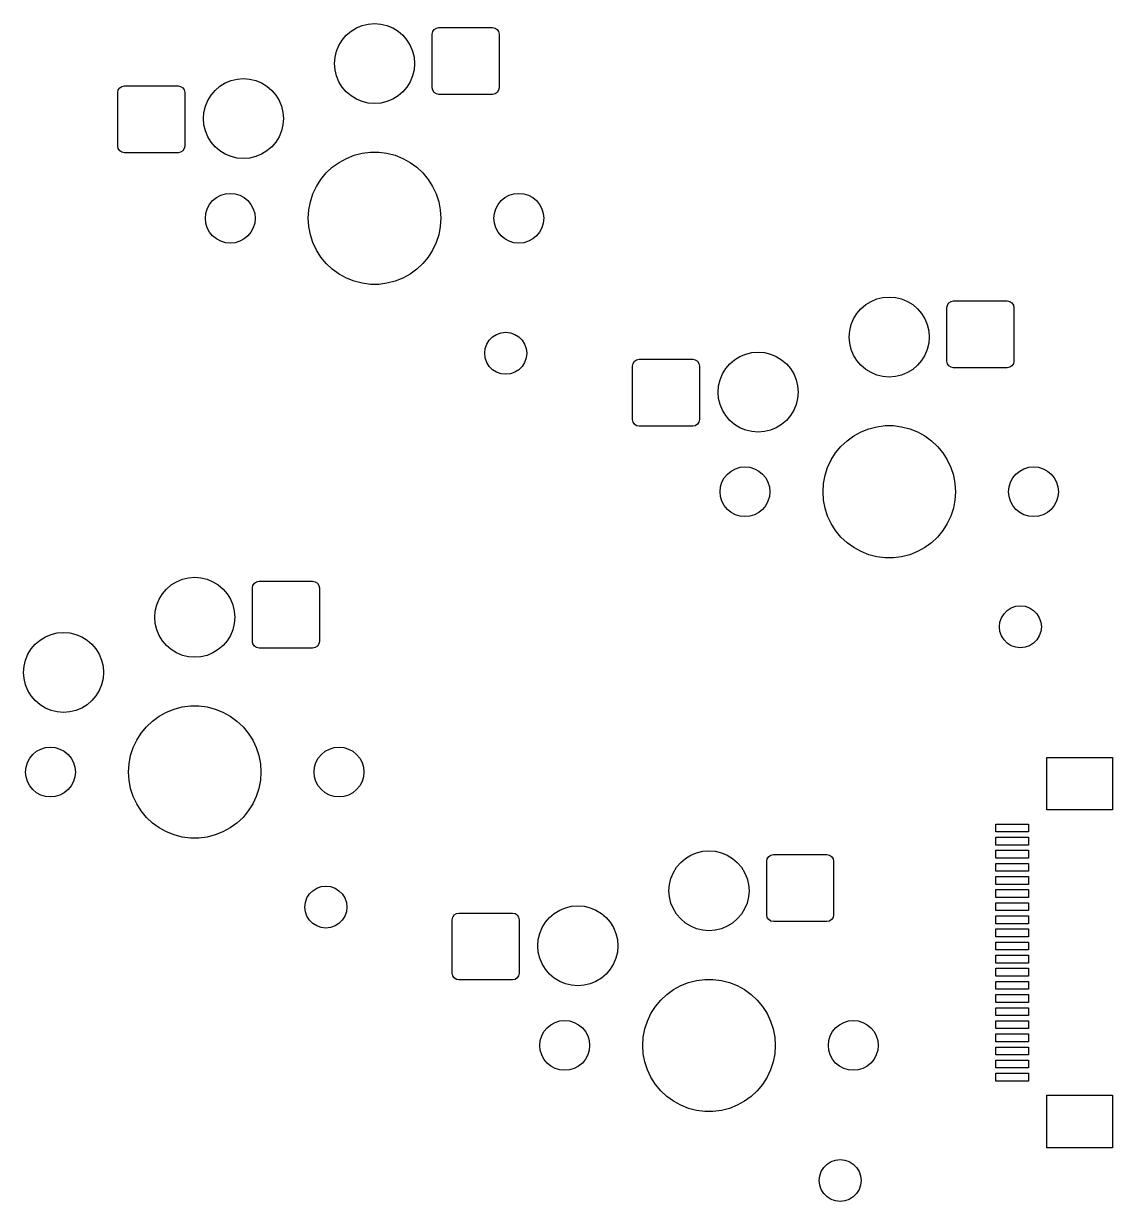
# Model space of a CAD drawing. Extents: x 51 to 259, y -147 to -37.
# Drawn here: x 204.58 to 246.09, y -85.31 to -40.39 of the extents above; entities that cross this region are included whole.
import ezdxf

# ---------------------------------------------------------------- set-up
doc = ezdxf.new("R2010")
doc.units = 0
doc.layers.add('BLACK', color=7, linetype='CONTINUOUS')

msp = doc.modelspace()

# ---------------------------------------------------------------- linework, layer by layer
at = {"layer": 'BLACK', "linetype": 'CONTINUOUS'}
for p, q in [((217.489732, -40.468503), (217.72242, -40.412639)), ((217.72242, -40.412639), (217.960983, -40.393864)), ((217.960983, -40.393864), (218.199546, -40.412639)), ((218.199546, -40.412639), (218.432234, -40.468503)), ((216.727232, -41.022491), (216.882645, -40.840526)), ((216.882645, -40.840526), (217.06461, -40.685113)), ((217.06461, -40.685113), (217.268647, -40.560079)), ((217.268647, -40.560079), (217.489732, -40.468503)), ((218.432234, -40.468503), (218.653319, -40.560079)), ((218.653319, -40.560079), (218.857356, -40.685113)), ((218.857356, -40.685113), (219.039321, -40.840526)), ((219.039321, -40.840526), (219.194734, -41.022491)), ((220.160983, -40.798864), (220.180394, -40.70128)), ((220.160983, -42.838864), (220.160983, -40.798864)), ((220.180394, -40.70128), (220.235671, -40.618552)), ((220.235671, -40.618552), (220.318399, -40.563275)), ((220.318399, -40.563275), (220.415983, -40.543864)), ((220.415983, -40.543864), (222.455983, -40.543864)), ((222.455983, -40.543864), (222.553567, -40.563275)), ((222.553567, -40.563275), (222.636295, -40.618552)), ((222.636295, -40.618552), (222.691572, -40.70128)), ((222.691572, -40.70128), (222.710983, -40.798864)), ((222.710983, -40.798864), (222.710983, -42.838864)), ((216.510622, -41.447613), (216.602198, -41.226528)), ((216.602198, -41.226528), (216.727232, -41.022491)), ((219.194734, -41.022491), (219.319768, -41.226528)), ((219.319768, -41.226528), (219.411344, -41.447613)), ((216.435983, -41.918864), (216.454758, -41.680301)), ((216.454758, -41.680301), (216.510622, -41.447613)), ((219.411344, -41.447613), (219.467208, -41.680301)), ((219.467208, -41.680301), (219.485983, -41.918864)), ((216.454758, -42.157427), (216.435983, -41.918864)), ((216.510622, -42.390115), (216.454758, -42.157427)), ((219.467208, -42.157427), (219.411344, -42.390115)), ((219.485983, -41.918864), (219.467208, -42.157427)), ((212.06461, -42.785113), (212.268647, -42.660079)), ((212.268647, -42.660079), (212.489732, -42.568503)), ((212.489732, -42.568503), (212.72242, -42.512639)), ((212.72242, -42.512639), (212.960983, -42.493864)), ((212.960983, -42.493864), (213.199546, -42.512639)), ((213.199546, -42.512639), (213.432234, -42.568503)), ((213.432234, -42.568503), (213.653319, -42.660079)), ((213.653319, -42.660079), (213.857356, -42.785113)), ((216.602198, -42.6112), (216.510622, -42.390115)), ((216.727232, -42.815237), (216.602198, -42.6112)), ((219.319768, -42.6112), (219.194734, -42.815237)), ((219.411344, -42.390115), (219.319768, -42.6112)), ((208.173677, -43.024379), (208.193088, -42.926795)), ((208.173677, -45.064379), (208.173677, -43.024379)), ((208.193088, -42.926795), (208.248365, -42.844067)), ((208.248365, -42.844067), (208.331093, -42.78879)), ((208.331093, -42.78879), (208.428677, -42.769379)), ((208.428677, -42.769379), (210.468677, -42.769379)), ((210.468677, -42.769379), (210.566261, -42.78879)), ((210.566261, -42.78879), (210.648989, -42.844067)), ((210.648989, -42.844067), (210.704266, -42.926795)), ((210.704266, -42.926795), (210.723677, -43.024379)), ((210.723677, -43.024379), (210.723677, -45.064379)), ((211.727232, -43.122491), (211.882645, -42.940526)), ((211.882645, -42.940526), (212.06461, -42.785113)), ((213.857356, -42.785113), (214.039321, -42.940526)), ((214.039321, -42.940526), (214.194734, -43.122491)), ((216.882645, -42.997202), (216.727232, -42.815237)), ((217.06461, -43.152615), (216.882645, -42.997202)), ((219.039321, -42.997202), (218.857356, -43.152615)), ((219.194734, -42.815237), (219.039321, -42.997202)), ((220.180394, -42.936448), (220.160983, -42.838864)), ((220.235671, -43.019176), (220.180394, -42.936448)), ((220.318399, -43.074453), (220.235671, -43.019176)), ((220.415983, -43.093864), (220.318399, -43.074453)), ((222.455983, -43.093864), (220.415983, -43.093864)), ((222.553567, -43.074453), (222.455983, -43.093864)), ((222.636295, -43.019176), (222.553567, -43.074453)), ((222.691572, -42.936448), (222.636295, -43.019176)), ((222.710983, -42.838864), (222.691572, -42.936448)), ((211.454758, -43.780301), (211.510622, -43.547613)), ((211.510622, -43.547613), (211.602198, -43.326528)), ((211.602198, -43.326528), (211.727232, -43.122491)), ((214.194734, -43.122491), (214.319768, -43.326528)), ((214.319768, -43.326528), (214.411344, -43.547613)), ((214.411344, -43.547613), (214.467208, -43.780301)), ((217.268647, -43.277649), (217.06461, -43.152615)), ((217.489732, -43.369225), (217.268647, -43.277649)), ((217.72242, -43.425089), (217.489732, -43.369225)), ((217.960983, -43.443864), (217.72242, -43.425089)), ((218.199546, -43.425089), (217.960983, -43.443864)), ((218.432234, -43.369225), (218.199546, -43.425089)), ((218.653319, -43.277649), (218.432234, -43.369225)), ((218.857356, -43.152615), (218.653319, -43.277649)), ((211.435983, -44.018864), (211.454758, -43.780301)), ((211.454758, -44.257427), (211.435983, -44.018864)), ((214.467208, -43.780301), (214.485983, -44.018864)), ((214.485983, -44.018864), (214.467208, -44.257427)), ((211.510622, -44.490115), (211.454758, -44.257427)), ((214.467208, -44.257427), (214.411344, -44.490115)), ((211.602198, -44.7112), (211.510622, -44.490115)), ((211.727232, -44.915237), (211.602198, -44.7112)), ((211.882645, -45.097202), (211.727232, -44.915237)), ((214.194734, -44.915237), (214.039321, -45.097202)), ((214.319768, -44.7112), (214.194734, -44.915237)), ((214.411344, -44.490115), (214.319768, -44.7112)), ((208.193088, -45.161963), (208.173677, -45.064379)), ((208.248365, -45.244691), (208.193088, -45.161963)), ((208.331093, -45.299968), (208.248365, -45.244691)), ((208.428677, -45.319379), (208.331093, -45.299968)), ((210.468677, -45.319379), (208.428677, -45.319379)), ((210.566261, -45.299968), (210.468677, -45.319379)), ((210.648989, -45.244691), (210.566261, -45.299968)), ((210.704266, -45.161963), (210.648989, -45.244691)), ((210.723677, -45.064379), (210.704266, -45.161963)), ((212.06461, -45.252615), (211.882645, -45.097202)), ((212.268647, -45.377649), (212.06461, -45.252615)), ((213.857356, -45.252615), (213.653319, -45.377649)), ((214.039321, -45.097202), (213.857356, -45.252615)), ((217.180715, -45.417446), (217.487845, -45.338589)), ((217.487845, -45.338589), (217.802437, -45.298847)), ((217.802437, -45.298847), (218.119529, -45.298847)), ((218.119529, -45.298847), (218.434121, -45.338589)), ((218.434121, -45.338589), (218.741251, -45.417446)), ((212.489732, -45.469225), (212.268647, -45.377649)), ((212.72242, -45.525089), (212.489732, -45.469225)), ((212.960983, -45.543864), (212.72242, -45.525089)), ((213.199546, -45.525089), (212.960983, -45.543864)), ((213.432234, -45.469225), (213.199546, -45.525089)), ((213.653319, -45.377649), (213.432234, -45.469225)), ((216.351487, -45.873318), (216.60802, -45.686936)), ((216.60802, -45.686936), (216.88589, -45.534176)), ((216.88589, -45.534176), (217.180715, -45.417446)), ((218.741251, -45.417446), (219.036076, -45.534176)), ((219.036076, -45.534176), (219.313946, -45.686936)), ((219.313946, -45.686936), (219.570479, -45.873318)), ((215.918215, -46.334706), (216.120337, -46.090383)), ((216.120337, -46.090383), (216.351487, -45.873318)), ((219.570479, -45.873318), (219.801629, -46.090383)), ((219.801629, -46.090383), (220.003751, -46.334706)), ((215.613297, -46.88935), (215.748309, -46.602436)), ((215.748309, -46.602436), (215.918215, -46.334706)), ((220.003751, -46.334706), (220.173657, -46.602436)), ((220.173657, -46.602436), (220.308669, -46.88935)), ((211.671087, -47.291072), (211.789232, -47.147113)), ((211.789232, -47.147113), (211.933191, -47.028968)), ((211.933191, -47.028968), (212.097434, -46.941178)), ((212.097434, -46.941178), (212.275647, -46.887118)), ((212.275647, -46.887118), (212.460983, -46.868864)), ((212.460983, -46.868864), (212.646319, -46.887118)), ((212.646319, -46.887118), (212.824532, -46.941178)), ((212.824532, -46.941178), (212.988775, -47.028968)), ((212.988775, -47.028968), (213.132734, -47.147113)), ((213.132734, -47.147113), (213.250879, -47.291072)), ((215.515311, -47.190922), (215.613297, -46.88935)), ((220.308669, -46.88935), (220.406655, -47.190922)), ((222.671087, -47.291072), (222.789232, -47.147113)), ((222.789232, -47.147113), (222.933191, -47.028968)), ((222.933191, -47.028968), (223.097434, -46.941178)), ((223.097434, -46.941178), (223.275647, -46.887118)), ((223.275647, -46.887118), (223.460983, -46.868864)), ((223.460983, -46.868864), (223.646319, -46.887118)), ((223.646319, -46.887118), (223.824532, -46.941178)), ((223.824532, -46.941178), (223.988775, -47.028968)), ((223.988775, -47.028968), (224.132734, -47.147113)), ((224.132734, -47.147113), (224.250879, -47.291072)), ((211.529237, -47.633528), (211.583297, -47.455315)), ((211.583297, -47.455315), (211.671087, -47.291072)), ((213.250879, -47.291072), (213.338669, -47.455315)), ((213.338669, -47.455315), (213.392729, -47.633528)), ((215.435983, -47.818864), (215.455893, -47.502398)), ((215.455893, -47.502398), (215.515311, -47.190922)), ((220.406655, -47.190922), (220.466073, -47.502398)), ((220.466073, -47.502398), (220.485983, -47.818864)), ((222.529237, -47.633528), (222.583297, -47.455315)), ((222.583297, -47.455315), (222.671087, -47.291072)), ((224.250879, -47.291072), (224.338669, -47.455315)), ((224.338669, -47.455315), (224.392729, -47.633528)), ((211.510983, -47.818864), (211.529237, -47.633528)), ((211.529237, -48.0042), (211.510983, -47.818864)), ((211.583297, -48.182413), (211.529237, -48.0042)), ((213.392729, -48.0042), (213.338669, -48.182413)), ((213.392729, -47.633528), (213.410983, -47.818864)), ((213.410983, -47.818864), (213.392729, -48.0042)), ((215.455893, -48.13533), (215.435983, -47.818864)), ((220.485983, -47.818864), (220.466073, -48.13533)), ((222.510983, -47.818864), (222.529237, -47.633528)), ((222.529237, -48.0042), (222.510983, -47.818864)), ((222.583297, -48.182413), (222.529237, -48.0042)), ((224.392729, -48.0042), (224.338669, -48.182413)), ((224.392729, -47.633528), (224.410983, -47.818864)), ((224.410983, -47.818864), (224.392729, -48.0042)), ((211.671087, -48.346656), (211.583297, -48.182413)), ((211.789232, -48.490615), (211.671087, -48.346656)), ((211.933191, -48.60876), (211.789232, -48.490615)), ((213.132734, -48.490615), (212.988775, -48.60876)), ((213.250879, -48.346656), (213.132734, -48.490615)), ((213.338669, -48.182413), (213.250879, -48.346656)), ((215.515311, -48.446806), (215.455893, -48.13533)), ((215.613297, -48.748378), (215.515311, -48.446806)), ((220.406655, -48.446806), (220.308669, -48.748378)), ((220.466073, -48.13533), (220.406655, -48.446806)), ((222.671087, -48.346656), (222.583297, -48.182413)), ((222.789232, -48.490615), (222.671087, -48.346656)), ((222.933191, -48.60876), (222.789232, -48.490615)), ((224.132734, -48.490615), (223.988775, -48.60876)), ((224.250879, -48.346656), (224.132734, -48.490615)), ((224.338669, -48.182413), (224.250879, -48.346656)), ((212.097434, -48.69655), (211.933191, -48.60876)), ((212.275647, -48.75061), (212.097434, -48.69655)), ((212.460983, -48.768864), (212.275647, -48.75061)), ((212.646319, -48.75061), (212.460983, -48.768864)), ((212.824532, -48.69655), (212.646319, -48.75061)), ((212.988775, -48.60876), (212.824532, -48.69655)), ((215.748309, -49.035292), (215.613297, -48.748378)), ((220.308669, -48.748378), (220.173657, -49.035292)), ((223.097434, -48.69655), (222.933191, -48.60876)), ((223.275647, -48.75061), (223.097434, -48.69655)), ((223.460983, -48.768864), (223.275647, -48.75061)), ((223.646319, -48.75061), (223.460983, -48.768864)), ((223.824532, -48.69655), (223.646319, -48.75061)), ((223.988775, -48.60876), (223.824532, -48.69655)), ((215.918215, -49.303022), (215.748309, -49.035292)), ((216.120337, -49.547345), (215.918215, -49.303022)), ((220.003751, -49.303022), (219.801629, -49.547345)), ((220.173657, -49.035292), (220.003751, -49.303022)), ((216.351487, -49.76441), (216.120337, -49.547345)), ((216.60802, -49.950792), (216.351487, -49.76441)), ((219.570479, -49.76441), (219.313946, -49.950792)), ((219.801629, -49.547345), (219.570479, -49.76441)), ((216.88589, -50.103552), (216.60802, -49.950792)), ((217.180715, -50.220282), (216.88589, -50.103552)), ((217.487845, -50.299139), (217.180715, -50.220282)), ((217.802437, -50.338881), (217.487845, -50.299139)), ((218.434121, -50.299139), (218.119529, -50.338881)), ((218.741251, -50.220282), (218.434121, -50.299139)), ((219.036076, -50.103552), (218.741251, -50.220282)), ((219.313946, -49.950792), (219.036076, -50.103552)), ((218.119529, -50.338881), (217.802437, -50.338881)), ((236.502995, -51.269147), (236.68496, -51.113734)), ((236.68496, -51.113734), (236.888997, -50.9887)), ((236.888997, -50.9887), (237.110082, -50.897124)), ((237.110082, -50.897124), (237.34277, -50.84126)), ((237.34277, -50.84126), (237.581333, -50.822485)), ((237.581333, -50.822485), (237.819896, -50.84126)), ((237.819896, -50.84126), (238.052584, -50.897124)), ((238.052584, -50.897124), (238.273669, -50.9887)), ((238.273669, -50.9887), (238.477706, -51.113734)), ((238.477706, -51.113734), (238.659671, -51.269147)), ((239.781333, -51.227485), (239.800744, -51.129901)), ((239.800744, -51.129901), (239.856021, -51.047173)), ((239.856021, -51.047173), (239.938749, -50.991896)), ((239.938749, -50.991896), (240.036333, -50.972485)), ((240.036333, -50.972485), (242.076333, -50.972485)), ((242.076333, -50.972485), (242.173917, -50.991896)), ((242.173917, -50.991896), (242.256645, -51.047173)), ((242.256645, -51.047173), (242.311922, -51.129901)), ((242.311922, -51.129901), (242.331333, -51.227485)), ((236.130972, -51.876234), (236.222548, -51.655149)), ((236.222548, -51.655149), (236.347582, -51.451112)), ((236.347582, -51.451112), (236.502995, -51.269147)), ((238.659671, -51.269147), (238.815084, -51.451112)), ((238.815084, -51.451112), (238.940118, -51.655149)), ((238.940118, -51.655149), (239.031694, -51.876234)), ((239.781333, -53.267485), (239.781333, -51.227485)), ((242.331333, -51.227485), (242.331333, -53.267485)), ((236.075108, -52.108922), (236.130972, -51.876234)), ((239.031694, -51.876234), (239.087558, -52.108922)), ((222.240208, -52.621757), (222.335518, -52.470072)), ((222.335518, -52.470072), (222.462191, -52.343399)), ((222.462191, -52.343399), (222.613876, -52.248089)), ((222.613876, -52.248089), (222.782966, -52.188922)), ((222.782966, -52.188922), (222.960983, -52.168864)), ((222.960983, -52.168864), (223.139, -52.188922)), ((223.139, -52.188922), (223.30809, -52.248089)), ((223.30809, -52.248089), (223.459775, -52.343399)), ((223.459775, -52.343399), (223.586448, -52.470072)), ((223.586448, -52.470072), (223.681758, -52.621757)), ((236.056333, -52.347485), (236.075108, -52.108922)), ((236.075108, -52.586048), (236.056333, -52.347485)), ((239.087558, -52.108922), (239.106333, -52.347485)), ((239.106333, -52.347485), (239.087558, -52.586048)), ((222.160983, -52.968864), (222.181041, -52.790847)), ((222.181041, -53.146881), (222.160983, -52.968864)), ((222.181041, -52.790847), (222.240208, -52.621757)), ((223.681758, -52.621757), (223.740925, -52.790847)), ((223.740925, -52.790847), (223.760983, -52.968864)), ((223.760983, -52.968864), (223.740925, -53.146881)), ((231.888997, -53.0887), (232.110082, -52.997124)), ((232.110082, -52.997124), (232.34277, -52.94126)), ((232.34277, -52.94126), (232.581333, -52.922485)), ((232.581333, -52.922485), (232.819896, -52.94126)), ((232.819896, -52.94126), (233.052584, -52.997124)), ((233.052584, -52.997124), (233.273669, -53.0887)), ((236.130972, -52.818736), (236.075108, -52.586048)), ((236.222548, -53.039821), (236.130972, -52.818736)), ((239.031694, -52.818736), (238.940118, -53.039821)), ((239.087558, -52.586048), (239.031694, -52.818736)), ((222.240208, -53.315971), (222.181041, -53.146881)), ((222.335518, -53.467656), (222.240208, -53.315971)), ((223.681758, -53.315971), (223.586448, -53.467656)), ((223.740925, -53.146881), (223.681758, -53.315971)), ((227.794027, -53.453), (227.813438, -53.355416)), ((227.813438, -53.355416), (227.868715, -53.272688)), ((227.868715, -53.272688), (227.951443, -53.217411)), ((227.951443, -53.217411), (228.049027, -53.198)), ((228.049027, -53.198), (230.089027, -53.198)), ((230.089027, -53.198), (230.186611, -53.217411)), ((230.186611, -53.217411), (230.269339, -53.272688)), ((230.269339, -53.272688), (230.324616, -53.355416)), ((230.324616, -53.355416), (230.344027, -53.453)), ((231.347582, -53.551112), (231.502995, -53.369147)), ((231.502995, -53.369147), (231.68496, -53.213734)), ((231.68496, -53.213734), (231.888997, -53.0887)), ((233.273669, -53.0887), (233.477706, -53.213734)), ((233.477706, -53.213734), (233.659671, -53.369147)), ((233.659671, -53.369147), (233.815084, -53.551112)), ((236.347582, -53.243858), (236.222548, -53.039821)), ((236.502995, -53.425823), (236.347582, -53.243858)), ((236.68496, -53.581236), (236.502995, -53.425823)), ((238.659671, -53.425823), (238.477706, -53.581236)), ((238.815084, -53.243858), (238.659671, -53.425823)), ((238.940118, -53.039821), (238.815084, -53.243858)), ((239.800744, -53.365069), (239.781333, -53.267485)), ((239.856021, -53.447797), (239.800744, -53.365069)), ((239.938749, -53.503074), (239.856021, -53.447797)), ((242.256645, -53.447797), (242.173917, -53.503074)), ((242.311922, -53.365069), (242.256645, -53.447797)), ((242.331333, -53.267485), (242.311922, -53.365069)), ((222.462191, -53.594329), (222.335518, -53.467656)), ((222.613876, -53.689639), (222.462191, -53.594329)), ((222.782966, -53.748806), (222.613876, -53.689639)), ((222.960983, -53.768864), (222.782966, -53.748806)), ((223.139, -53.748806), (222.960983, -53.768864)), ((223.30809, -53.689639), (223.139, -53.748806)), ((223.459775, -53.594329), (223.30809, -53.689639)), ((223.586448, -53.467656), (223.459775, -53.594329)), ((227.794027, -55.493), (227.794027, -53.453)), ((230.344027, -53.453), (230.344027, -55.493)), ((231.130972, -53.976234), (231.222548, -53.755149)), ((231.222548, -53.755149), (231.347582, -53.551112)), ((233.815084, -53.551112), (233.940118, -53.755149)), ((233.940118, -53.755149), (234.031694, -53.976234)), ((236.888997, -53.70627), (236.68496, -53.581236)), ((237.110082, -53.797846), (236.888997, -53.70627)), ((237.34277, -53.85371), (237.110082, -53.797846)), ((237.581333, -53.872485), (237.34277, -53.85371)), ((237.819896, -53.85371), (237.581333, -53.872485)), ((238.052584, -53.797846), (237.819896, -53.85371)), ((238.273669, -53.70627), (238.052584, -53.797846)), ((238.477706, -53.581236), (238.273669, -53.70627)), ((240.036333, -53.522485), (239.938749, -53.503074)), ((242.076333, -53.522485), (240.036333, -53.522485)), ((242.173917, -53.503074), (242.076333, -53.522485)), ((231.056333, -54.447485), (231.075108, -54.208922)), ((231.075108, -54.208922), (231.130972, -53.976234)), ((234.031694, -53.976234), (234.087558, -54.208922)), ((234.087558, -54.208922), (234.106333, -54.447485)), ((231.075108, -54.686048), (231.056333, -54.447485)), ((231.130972, -54.918736), (231.075108, -54.686048)), ((234.087558, -54.686048), (234.031694, -54.918736)), ((234.106333, -54.447485), (234.087558, -54.686048)), ((231.222548, -55.139821), (231.130972, -54.918736)), ((231.347582, -55.343858), (231.222548, -55.139821)), ((233.940118, -55.139821), (233.815084, -55.343858)), ((234.031694, -54.918736), (233.940118, -55.139821)), ((227.813438, -55.590584), (227.794027, -55.493)), ((227.868715, -55.673312), (227.813438, -55.590584)), ((227.951443, -55.728589), (227.868715, -55.673312)), ((230.269339, -55.673312), (230.186611, -55.728589)), ((230.324616, -55.590584), (230.269339, -55.673312)), ((230.344027, -55.493), (230.324616, -55.590584)), ((231.502995, -55.525823), (231.347582, -55.343858)), ((231.68496, -55.681236), (231.502995, -55.525823)), ((231.888997, -55.80627), (231.68496, -55.681236)), ((233.477706, -55.681236), (233.273669, -55.80627)), ((233.659671, -55.525823), (233.477706, -55.681236)), ((233.815084, -55.343858), (233.659671, -55.525823)), ((228.049027, -55.748), (227.951443, -55.728589)), ((230.089027, -55.748), (228.049027, -55.748)), ((230.186611, -55.728589), (230.089027, -55.748)), ((232.110082, -55.897846), (231.888997, -55.80627)), ((232.34277, -55.95371), (232.110082, -55.897846)), ((232.581333, -55.972485), (232.34277, -55.95371)), ((232.819896, -55.95371), (232.581333, -55.972485)), ((233.052584, -55.897846), (232.819896, -55.95371)), ((233.273669, -55.80627), (233.052584, -55.897846)), ((235.971837, -56.301939), (236.22837, -56.115557)), ((236.22837, -56.115557), (236.50624, -55.962797)), ((236.50624, -55.962797), (236.801065, -55.846067)), ((236.801065, -55.846067), (237.108195, -55.76721)), ((237.108195, -55.76721), (237.422787, -55.727468)), ((237.422787, -55.727468), (237.739879, -55.727468)), ((237.739879, -55.727468), (238.054471, -55.76721)), ((238.054471, -55.76721), (238.361601, -55.846067)), ((238.361601, -55.846067), (238.656426, -55.962797)), ((238.656426, -55.962797), (238.934296, -56.115557)), ((238.934296, -56.115557), (239.190829, -56.301939)), ((235.538565, -56.763327), (235.740687, -56.519004)), ((235.740687, -56.519004), (235.971837, -56.301939)), ((239.190829, -56.301939), (239.421979, -56.519004)), ((239.421979, -56.519004), (239.624101, -56.763327)), ((235.233647, -57.317971), (235.368659, -57.031057)), ((235.368659, -57.031057), (235.538565, -56.763327)), ((239.624101, -56.763327), (239.794007, -57.031057)), ((239.794007, -57.031057), (239.929019, -57.317971)), ((231.409582, -57.575734), (231.553541, -57.457589)), ((231.553541, -57.457589), (231.717784, -57.369799)), ((231.717784, -57.369799), (231.895997, -57.315739)), ((231.895997, -57.315739), (232.081333, -57.297485)), ((232.081333, -57.297485), (232.266669, -57.315739)), ((232.266669, -57.315739), (232.444882, -57.369799)), ((232.444882, -57.369799), (232.609125, -57.457589)), ((232.609125, -57.457589), (232.753084, -57.575734)), ((235.135661, -57.619543), (235.233647, -57.317971)), ((239.929019, -57.317971), (240.027005, -57.619543)), ((242.409582, -57.575734), (242.553541, -57.457589)), ((242.553541, -57.457589), (242.717784, -57.369799)), ((242.717784, -57.369799), (242.895997, -57.315739)), ((242.895997, -57.315739), (243.081333, -57.297485)), ((243.081333, -57.297485), (243.266669, -57.315739)), ((243.266669, -57.315739), (243.444882, -57.369799)), ((243.444882, -57.369799), (243.609125, -57.457589)), ((243.609125, -57.457589), (243.753084, -57.575734)), ((231.149587, -58.062149), (231.203647, -57.883936)), ((231.203647, -57.883936), (231.291437, -57.719693)), ((231.291437, -57.719693), (231.409582, -57.575734)), ((232.753084, -57.575734), (232.871229, -57.719693)), ((232.871229, -57.719693), (232.959019, -57.883936)), ((232.959019, -57.883936), (233.013079, -58.062149)), ((235.056333, -58.247485), (235.076243, -57.931019)), ((235.076243, -57.931019), (235.135661, -57.619543)), ((240.027005, -57.619543), (240.086423, -57.931019)), ((240.086423, -57.931019), (240.106333, -58.247485)), ((242.149587, -58.062149), (242.203647, -57.883936)), ((242.203647, -57.883936), (242.291437, -57.719693)), ((242.291437, -57.719693), (242.409582, -57.575734)), ((243.753084, -57.575734), (243.871229, -57.719693)), ((243.871229, -57.719693), (243.959019, -57.883936)), ((243.959019, -57.883936), (244.013079, -58.062149)), ((231.131333, -58.247485), (231.149587, -58.062149)), ((231.149587, -58.432821), (231.131333, -58.247485)), ((233.013079, -58.062149), (233.031333, -58.247485)), ((233.031333, -58.247485), (233.013079, -58.432821)), ((235.076243, -58.563951), (235.056333, -58.247485)), ((240.106333, -58.247485), (240.086423, -58.563951)), ((242.131333, -58.247485), (242.149587, -58.062149)), ((242.149587, -58.432821), (242.131333, -58.247485)), ((244.013079, -58.062149), (244.031333, -58.247485)), ((244.031333, -58.247485), (244.013079, -58.432821)), ((231.203647, -58.611034), (231.149587, -58.432821)), ((231.291437, -58.775277), (231.203647, -58.611034)), ((231.409582, -58.919236), (231.291437, -58.775277)), ((232.871229, -58.775277), (232.753084, -58.919236)), ((232.959019, -58.611034), (232.871229, -58.775277)), ((233.013079, -58.432821), (232.959019, -58.611034)), ((235.135661, -58.875427), (235.076243, -58.563951)), ((240.086423, -58.563951), (240.027005, -58.875427)), ((242.203647, -58.611034), (242.149587, -58.432821)), ((242.291437, -58.775277), (242.203647, -58.611034)), ((242.409582, -58.919236), (242.291437, -58.775277)), ((243.871229, -58.775277), (243.753084, -58.919236)), ((243.959019, -58.611034), (243.871229, -58.775277)), ((244.013079, -58.432821), (243.959019, -58.611034)), ((231.553541, -59.037381), (231.409582, -58.919236)), ((231.717784, -59.125171), (231.553541, -59.037381)), ((231.895997, -59.179231), (231.717784, -59.125171)), ((232.081333, -59.197485), (231.895997, -59.179231)), ((232.266669, -59.179231), (232.081333, -59.197485)), ((232.444882, -59.125171), (232.266669, -59.179231)), ((232.609125, -59.037381), (232.444882, -59.125171)), ((232.753084, -58.919236), (232.609125, -59.037381)), ((235.233647, -59.176999), (235.135661, -58.875427)), ((235.368659, -59.463913), (235.233647, -59.176999)), ((239.929019, -59.176999), (239.794007, -59.463913)), ((240.027005, -58.875427), (239.929019, -59.176999)), ((242.553541, -59.037381), (242.409582, -58.919236)), ((242.717784, -59.125171), (242.553541, -59.037381)), ((242.895997, -59.179231), (242.717784, -59.125171)), ((243.081333, -59.197485), (242.895997, -59.179231)), ((243.266669, -59.179231), (243.081333, -59.197485)), ((243.444882, -59.125171), (243.266669, -59.179231)), ((243.609125, -59.037381), (243.444882, -59.125171)), ((243.753084, -58.919236), (243.609125, -59.037381)), ((235.538565, -59.731643), (235.368659, -59.463913)), ((235.740687, -59.975966), (235.538565, -59.731643)), ((239.624101, -59.731643), (239.421979, -59.975966)), ((239.794007, -59.463913), (239.624101, -59.731643)), ((235.971837, -60.193031), (235.740687, -59.975966)), ((239.421979, -59.975966), (239.190829, -60.193031)), ((236.22837, -60.379413), (235.971837, -60.193031)), ((236.50624, -60.532173), (236.22837, -60.379413)), ((236.801065, -60.648903), (236.50624, -60.532173)), ((238.656426, -60.532173), (238.361601, -60.648903)), ((238.934296, -60.379413), (238.656426, -60.532173)), ((239.190829, -60.193031), (238.934296, -60.379413)), ((237.108195, -60.72776), (236.801065, -60.648903)), ((237.422787, -60.767502), (237.108195, -60.72776)), ((237.739879, -60.767502), (237.422787, -60.767502)), ((238.054471, -60.72776), (237.739879, -60.767502)), ((238.361601, -60.648903), (238.054471, -60.72776)), ((210.63508, -61.586108), (210.867768, -61.530244)), ((210.867768, -61.530244), (211.106331, -61.511469)), ((211.106331, -61.511469), (211.344894, -61.530244)), ((211.344894, -61.530244), (211.577582, -61.586108)), ((209.87258, -62.140096), (210.027993, -61.958131)), ((210.027993, -61.958131), (210.209958, -61.802718)), ((210.209958, -61.802718), (210.413995, -61.677684)), ((210.413995, -61.677684), (210.63508, -61.586108)), ((211.577582, -61.586108), (211.798667, -61.677684)), ((211.798667, -61.677684), (212.002704, -61.802718)), ((212.002704, -61.802718), (212.184669, -61.958131)), ((212.184669, -61.958131), (212.340082, -62.140096)), ((213.306331, -61.916469), (213.325742, -61.818885)), ((213.306331, -63.956469), (213.306331, -61.916469)), ((213.325742, -61.818885), (213.381019, -61.736157)), ((213.381019, -61.736157), (213.463747, -61.68088)), ((213.463747, -61.68088), (213.561331, -61.661469)), ((213.561331, -61.661469), (215.601331, -61.661469)), ((215.601331, -61.661469), (215.698915, -61.68088)), ((215.698915, -61.68088), (215.781643, -61.736157)), ((215.781643, -61.736157), (215.83692, -61.818885)), ((215.83692, -61.818885), (215.856331, -61.916469)), ((215.856331, -61.916469), (215.856331, -63.956469)), ((209.65597, -62.565218), (209.747546, -62.344133)), ((209.747546, -62.344133), (209.87258, -62.140096)), ((212.340082, -62.140096), (212.465116, -62.344133)), ((212.465116, -62.344133), (212.556692, -62.565218)), ((209.581331, -63.036469), (209.600106, -62.797906)), ((209.600106, -62.797906), (209.65597, -62.565218)), ((212.556692, -62.565218), (212.612556, -62.797906)), ((212.612556, -62.797906), (212.631331, -63.036469)), ((241.955868, -62.898693), (242.082541, -62.77202)), ((242.082541, -62.77202), (242.234226, -62.67671)), ((242.234226, -62.67671), (242.403316, -62.617543)), ((242.403316, -62.617543), (242.581333, -62.597485)), ((242.581333, -62.597485), (242.75935, -62.617543)), ((242.75935, -62.617543), (242.92844, -62.67671)), ((242.92844, -62.67671), (243.080125, -62.77202)), ((243.080125, -62.77202), (243.206798, -62.898693)), ((209.600106, -63.275032), (209.581331, -63.036469)), ((209.65597, -63.50772), (209.600106, -63.275032)), ((212.612556, -63.275032), (212.556692, -63.50772)), ((212.631331, -63.036469), (212.612556, -63.275032)), ((241.781333, -63.397485), (241.801391, -63.219468)), ((241.801391, -63.219468), (241.860558, -63.050378)), ((241.860558, -63.050378), (241.955868, -62.898693)), ((243.206798, -62.898693), (243.302108, -63.050378)), ((243.302108, -63.050378), (243.361275, -63.219468)), ((243.361275, -63.219468), (243.381333, -63.397485)), ((205.209958, -63.902718), (205.413995, -63.777684)), ((205.413995, -63.777684), (205.63508, -63.686108)), ((205.63508, -63.686108), (205.867768, -63.630244)), ((205.867768, -63.630244), (206.106331, -63.611469)), ((206.106331, -63.611469), (206.344894, -63.630244)), ((206.344894, -63.630244), (206.577582, -63.686108)), ((206.577582, -63.686108), (206.798667, -63.777684)), ((206.798667, -63.777684), (207.002704, -63.902718)), ((209.747546, -63.728805), (209.65597, -63.50772)), ((209.87258, -63.932842), (209.747546, -63.728805)), ((212.465116, -63.728805), (212.340082, -63.932842)), ((212.556692, -63.50772), (212.465116, -63.728805)), ((241.801391, -63.575502), (241.781333, -63.397485)), ((241.860558, -63.744592), (241.801391, -63.575502)), ((241.955868, -63.896277), (241.860558, -63.744592)), ((243.302108, -63.744592), (243.206798, -63.896277)), ((243.361275, -63.575502), (243.302108, -63.744592)), ((243.381333, -63.397485), (243.361275, -63.575502)), ((204.87258, -64.240096), (205.027993, -64.058131)), ((205.027993, -64.058131), (205.209958, -63.902718)), ((207.002704, -63.902718), (207.184669, -64.058131)), ((207.184669, -64.058131), (207.340082, -64.240096)), ((210.027993, -64.114807), (209.87258, -63.932842)), ((210.209958, -64.27022), (210.027993, -64.114807)), ((212.184669, -64.114807), (212.002704, -64.27022)), ((212.340082, -63.932842), (212.184669, -64.114807)), ((213.325742, -64.054053), (213.306331, -63.956469)), ((213.381019, -64.136781), (213.325742, -64.054053)), ((213.463747, -64.192058), (213.381019, -64.136781)), ((213.561331, -64.211469), (213.463747, -64.192058)), ((215.601331, -64.211469), (213.561331, -64.211469)), ((215.698915, -64.192058), (215.601331, -64.211469)), ((215.781643, -64.136781), (215.698915, -64.192058)), ((215.83692, -64.054053), (215.781643, -64.136781)), ((215.856331, -63.956469), (215.83692, -64.054053)), ((242.082541, -64.02295), (241.955868, -63.896277)), ((242.234226, -64.11826), (242.082541, -64.02295)), ((242.403316, -64.177427), (242.234226, -64.11826)), ((242.581333, -64.197485), (242.403316, -64.177427)), ((242.75935, -64.177427), (242.581333, -64.197485)), ((242.92844, -64.11826), (242.75935, -64.177427)), ((243.080125, -64.02295), (242.92844, -64.11826)), ((243.206798, -63.896277), (243.080125, -64.02295)), ((204.600106, -64.897906), (204.65597, -64.665218)), ((204.65597, -64.665218), (204.747546, -64.444133)), ((204.747546, -64.444133), (204.87258, -64.240096)), ((207.340082, -64.240096), (207.465116, -64.444133)), ((207.465116, -64.444133), (207.556692, -64.665218)), ((207.556692, -64.665218), (207.612556, -64.897906)), ((210.413995, -64.395254), (210.209958, -64.27022)), ((210.63508, -64.48683), (210.413995, -64.395254)), ((210.867768, -64.542694), (210.63508, -64.48683)), ((211.106331, -64.561469), (210.867768, -64.542694)), ((211.344894, -64.542694), (211.106331, -64.561469)), ((211.577582, -64.48683), (211.344894, -64.542694)), ((211.798667, -64.395254), (211.577582, -64.48683)), ((212.002704, -64.27022), (211.798667, -64.395254)), ((204.581331, -65.136469), (204.600106, -64.897906)), ((207.612556, -64.897906), (207.631331, -65.136469)), ((204.600106, -65.375032), (204.581331, -65.136469)), ((204.65597, -65.60772), (204.600106, -65.375032)), ((207.612556, -65.375032), (207.556692, -65.60772)), ((207.631331, -65.136469), (207.612556, -65.375032)), ((204.747546, -65.828805), (204.65597, -65.60772)), ((204.87258, -66.032842), (204.747546, -65.828805)), ((207.465116, -65.828805), (207.340082, -66.032842)), ((207.556692, -65.60772), (207.465116, -65.828805)), ((205.027993, -66.214807), (204.87258, -66.032842)), ((205.209958, -66.37022), (205.027993, -66.214807)), ((205.413995, -66.495254), (205.209958, -66.37022)), ((207.002704, -66.37022), (206.798667, -66.495254)), ((207.184669, -66.214807), (207.002704, -66.37022)), ((207.340082, -66.032842), (207.184669, -66.214807)), ((210.326063, -66.535051), (210.633193, -66.456194)), ((210.633193, -66.456194), (210.947785, -66.416452)), ((210.947785, -66.416452), (211.264877, -66.416452)), ((211.264877, -66.416452), (211.579469, -66.456194)), ((211.579469, -66.456194), (211.886599, -66.535051)), ((205.63508, -66.58683), (205.413995, -66.495254)), ((205.867768, -66.642694), (205.63508, -66.58683)), ((206.106331, -66.661469), (205.867768, -66.642694)), ((206.344894, -66.642694), (206.106331, -66.661469)), ((206.577582, -66.58683), (206.344894, -66.642694)), ((206.798667, -66.495254), (206.577582, -66.58683)), ((209.496835, -66.990923), (209.753368, -66.804541)), ((209.753368, -66.804541), (210.031238, -66.651781)), ((210.031238, -66.651781), (210.326063, -66.535051)), ((211.886599, -66.535051), (212.181424, -66.651781)), ((212.181424, -66.651781), (212.459294, -66.804541)), ((212.459294, -66.804541), (212.715827, -66.990923)), ((209.063563, -67.452311), (209.265685, -67.207988)), ((209.265685, -67.207988), (209.496835, -66.990923)), ((212.715827, -66.990923), (212.946977, -67.207988)), ((212.946977, -67.207988), (213.149099, -67.452311)), ((208.758645, -68.006955), (208.893657, -67.720041)), ((208.893657, -67.720041), (209.063563, -67.452311)), ((213.149099, -67.452311), (213.319005, -67.720041)), ((213.319005, -67.720041), (213.454017, -68.006955)), ((204.816435, -68.408677), (204.93458, -68.264718)), ((204.93458, -68.264718), (205.078539, -68.146573)), ((205.078539, -68.146573), (205.242782, -68.058783)), ((205.242782, -68.058783), (205.420995, -68.004723)), ((205.420995, -68.004723), (205.606331, -67.986469)), ((205.606331, -67.986469), (205.791667, -68.004723)), ((205.791667, -68.004723), (205.96988, -68.058783)), ((205.96988, -68.058783), (206.134123, -68.146573)), ((206.134123, -68.146573), (206.278082, -68.264718)), ((206.278082, -68.264718), (206.396227, -68.408677)), ((208.660659, -68.308527), (208.758645, -68.006955)), ((213.454017, -68.006955), (213.552003, -68.308527)), ((215.816435, -68.408677), (215.93458, -68.264718)), ((215.93458, -68.264718), (216.078539, -68.146573)), ((216.078539, -68.146573), (216.242782, -68.058783)), ((216.242782, -68.058783), (216.420995, -68.004723)), ((216.420995, -68.004723), (216.606331, -67.986469)), ((216.606331, -67.986469), (216.791667, -68.004723)), ((216.791667, -68.004723), (216.96988, -68.058783)), ((216.96988, -68.058783), (217.134123, -68.146573)), ((217.134123, -68.146573), (217.278082, -68.264718)), ((217.278082, -68.264718), (217.396227, -68.408677)), ((204.674585, -68.751133), (204.728645, -68.57292)), ((204.728645, -68.57292), (204.816435, -68.408677)), ((206.396227, -68.408677), (206.484017, -68.57292)), ((206.484017, -68.57292), (206.538077, -68.751133)), ((208.581331, -68.936469), (208.601241, -68.620003)), ((208.601241, -68.620003), (208.660659, -68.308527)), ((213.552003, -68.308527), (213.611421, -68.620003)), ((213.611421, -68.620003), (213.631331, -68.936469)), ((215.674585, -68.751133), (215.728645, -68.57292)), ((215.728645, -68.57292), (215.816435, -68.408677)), ((217.396227, -68.408677), (217.484017, -68.57292)), ((217.484017, -68.57292), (217.538077, -68.751133)), ((243.589, -70.382576), (243.589, -68.382576)), ((243.589, -68.382576), (246.089, -68.382576)), ((246.089, -68.382576), (246.089, -70.382576)), ((204.656331, -68.936469), (204.674585, -68.751133)), ((204.674585, -69.121805), (204.656331, -68.936469)), ((204.728645, -69.300018), (204.674585, -69.121805)), ((206.538077, -69.121805), (206.484017, -69.300018)), ((206.538077, -68.751133), (206.556331, -68.936469)), ((206.556331, -68.936469), (206.538077, -69.121805)), ((208.601241, -69.252935), (208.581331, -68.936469)), ((213.631331, -68.936469), (213.611421, -69.252935)), ((215.656331, -68.936469), (215.674585, -68.751133)), ((215.674585, -69.121805), (215.656331, -68.936469)), ((215.728645, -69.300018), (215.674585, -69.121805)), ((217.538077, -69.121805), (217.484017, -69.300018)), ((217.538077, -68.751133), (217.556331, -68.936469)), ((217.556331, -68.936469), (217.538077, -69.121805)), ((204.816435, -69.464261), (204.728645, -69.300018)), ((204.93458, -69.60822), (204.816435, -69.464261)), ((205.078539, -69.726365), (204.93458, -69.60822)), ((206.278082, -69.60822), (206.134123, -69.726365)), ((206.396227, -69.464261), (206.278082, -69.60822)), ((206.484017, -69.300018), (206.396227, -69.464261)), ((208.660659, -69.564411), (208.601241, -69.252935)), ((208.758645, -69.865983), (208.660659, -69.564411)), ((213.552003, -69.564411), (213.454017, -69.865983)), ((213.611421, -69.252935), (213.552003, -69.564411)), ((215.816435, -69.464261), (215.728645, -69.300018)), ((215.93458, -69.60822), (215.816435, -69.464261)), ((216.078539, -69.726365), (215.93458, -69.60822)), ((217.278082, -69.60822), (217.134123, -69.726365)), ((217.396227, -69.464261), (217.278082, -69.60822)), ((217.484017, -69.300018), (217.396227, -69.464261)), ((205.242782, -69.814155), (205.078539, -69.726365)), ((205.420995, -69.868215), (205.242782, -69.814155)), ((205.606331, -69.886469), (205.420995, -69.868215)), ((205.791667, -69.868215), (205.606331, -69.886469)), ((205.96988, -69.814155), (205.791667, -69.868215)), ((206.134123, -69.726365), (205.96988, -69.814155)), ((208.893657, -70.152897), (208.758645, -69.865983)), ((213.454017, -69.865983), (213.319005, -70.152897)), ((216.242782, -69.814155), (216.078539, -69.726365)), ((216.420995, -69.868215), (216.242782, -69.814155)), ((216.606331, -69.886469), (216.420995, -69.868215)), ((216.791667, -69.868215), (216.606331, -69.886469)), ((216.96988, -69.814155), (216.791667, -69.868215)), ((217.134123, -69.726365), (216.96988, -69.814155)), ((209.063563, -70.420627), (208.893657, -70.152897)), ((209.265685, -70.66495), (209.063563, -70.420627)), ((213.149099, -70.420627), (212.946977, -70.66495)), ((213.319005, -70.152897), (213.149099, -70.420627)), ((246.089, -70.382576), (243.589, -70.382576)), ((209.496835, -70.882015), (209.265685, -70.66495)), ((209.753368, -71.068397), (209.496835, -70.882015)), ((212.715827, -70.882015), (212.459294, -71.068397)), ((212.946977, -70.66495), (212.715827, -70.882015)), ((241.639, -71.222576), (241.639, -70.922576)), ((241.639, -70.922576), (242.889, -70.922576)), ((242.889, -70.922576), (242.889, -71.222576)), ((210.031238, -71.221157), (209.753368, -71.068397)), ((210.326063, -71.337887), (210.031238, -71.221157)), ((210.633193, -71.416744), (210.326063, -71.337887)), ((210.947785, -71.456486), (210.633193, -71.416744)), ((211.579469, -71.416744), (211.264877, -71.456486)), ((211.886599, -71.337887), (211.579469, -71.416744)), ((212.181424, -71.221157), (211.886599, -71.337887)), ((212.459294, -71.068397), (212.181424, -71.221157)), ((242.889, -71.222576), (241.639, -71.222576)), ((211.264877, -71.456486), (210.947785, -71.456486)), ((241.639, -71.722576), (241.639, -71.422576)), ((241.639, -71.422576), (242.889, -71.422576)), ((242.889, -71.722576), (241.639, -71.722576)), ((242.889, -71.422576), (242.889, -71.722576)), ((229.631674, -72.383807), (229.813639, -72.228394)), ((229.813639, -72.228394), (230.017676, -72.10336)), ((230.017676, -72.10336), (230.238761, -72.011784)), ((230.238761, -72.011784), (230.471449, -71.95592)), ((230.471449, -71.95592), (230.710012, -71.937145)), ((230.710012, -71.937145), (230.948575, -71.95592)), ((230.948575, -71.95592), (231.181263, -72.011784)), ((231.181263, -72.011784), (231.402348, -72.10336)), ((231.402348, -72.10336), (231.606385, -72.228394)), ((231.606385, -72.228394), (231.78835, -72.383807)), ((232.910012, -72.342145), (232.929423, -72.244561)), ((232.929423, -72.244561), (232.9847, -72.161833)), ((232.9847, -72.161833), (233.067428, -72.106556)), ((233.067428, -72.106556), (233.165012, -72.087145)), ((233.165012, -72.087145), (235.205012, -72.087145)), ((235.205012, -72.087145), (235.302596, -72.106556)), ((235.302596, -72.106556), (235.385324, -72.161833)), ((235.385324, -72.161833), (235.440601, -72.244561)), ((235.440601, -72.244561), (235.460012, -72.342145)), ((241.639, -72.222576), (241.639, -71.922576)), ((241.639, -71.922576), (242.889, -71.922576)), ((242.889, -72.222576), (241.639, -72.222576)), ((242.889, -71.922576), (242.889, -72.222576)), ((229.351227, -72.769809), (229.476261, -72.565772)), ((229.476261, -72.565772), (229.631674, -72.383807)), ((231.78835, -72.383807), (231.943763, -72.565772)), ((231.943763, -72.565772), (232.068797, -72.769809)), ((232.910012, -74.382145), (232.910012, -72.342145)), ((235.460012, -72.342145), (235.460012, -74.382145)), ((241.639, -72.722576), (241.639, -72.422576)), ((241.639, -72.422576), (242.889, -72.422576)), ((242.889, -72.722576), (241.639, -72.722576)), ((242.889, -72.422576), (242.889, -72.722576)), ((229.203787, -73.223582), (229.259651, -72.990894)), ((229.259651, -72.990894), (229.351227, -72.769809)), ((232.068797, -72.769809), (232.160373, -72.990894)), ((232.160373, -72.990894), (232.216237, -73.223582)), ((241.639, -73.222576), (241.639, -72.922576)), ((241.639, -72.922576), (242.889, -72.922576)), ((242.889, -72.922576), (242.889, -73.222576)), ((215.385556, -73.739362), (215.480866, -73.587677)), ((215.480866, -73.587677), (215.607539, -73.461004)), ((215.607539, -73.461004), (215.759224, -73.365694)), ((215.759224, -73.365694), (215.928314, -73.306527)), ((215.928314, -73.306527), (216.106331, -73.286469)), ((216.106331, -73.286469), (216.284348, -73.306527)), ((216.284348, -73.306527), (216.453438, -73.365694)), ((216.453438, -73.365694), (216.605123, -73.461004)), ((216.605123, -73.461004), (216.731796, -73.587677)), ((216.731796, -73.587677), (216.827106, -73.739362)), ((229.185012, -73.462145), (229.203787, -73.223582)), ((229.203787, -73.700708), (229.185012, -73.462145)), ((232.216237, -73.223582), (232.235012, -73.462145)), ((232.235012, -73.462145), (232.216237, -73.700708)), ((242.889, -73.222576), (241.639, -73.222576)), ((241.639, -73.722576), (241.639, -73.422576)), ((241.639, -73.422576), (242.889, -73.422576)), ((242.889, -73.422576), (242.889, -73.722576)), ((215.306331, -74.086469), (215.326389, -73.908452)), ((215.326389, -74.264486), (215.306331, -74.086469)), ((215.326389, -73.908452), (215.385556, -73.739362)), ((216.827106, -73.739362), (216.886273, -73.908452)), ((216.886273, -73.908452), (216.906331, -74.086469)), ((216.906331, -74.086469), (216.886273, -74.264486)), ((225.017676, -74.20336), (225.238761, -74.111784)), ((225.238761, -74.111784), (225.471449, -74.05592)), ((225.471449, -74.05592), (225.710012, -74.037145)), ((225.710012, -74.037145), (225.948575, -74.05592)), ((225.948575, -74.05592), (226.181263, -74.111784)), ((226.181263, -74.111784), (226.402348, -74.20336)), ((229.259651, -73.933396), (229.203787, -73.700708)), ((229.351227, -74.154481), (229.259651, -73.933396)), ((232.160373, -73.933396), (232.068797, -74.154481)), ((232.216237, -73.700708), (232.160373, -73.933396)), ((242.889, -73.722576), (241.639, -73.722576)), ((241.639, -74.222576), (241.639, -73.922576)), ((241.639, -73.922576), (242.889, -73.922576)), ((242.889, -73.922576), (242.889, -74.222576)), ((215.385556, -74.433576), (215.326389, -74.264486)), ((215.480866, -74.585261), (215.385556, -74.433576)), ((216.827106, -74.433576), (216.731796, -74.585261)), ((216.886273, -74.264486), (216.827106, -74.433576)), ((220.922706, -74.56766), (220.942117, -74.470076)), ((220.942117, -74.470076), (220.997394, -74.387348)), ((220.997394, -74.387348), (221.080122, -74.332071)), ((221.080122, -74.332071), (221.177706, -74.31266)), ((221.177706, -74.31266), (223.217706, -74.31266)), ((223.217706, -74.31266), (223.31529, -74.332071)), ((223.31529, -74.332071), (223.398018, -74.387348)), ((223.398018, -74.387348), (223.453295, -74.470076)), ((223.453295, -74.470076), (223.472706, -74.56766)), ((224.476261, -74.665772), (224.631674, -74.483807)), ((224.631674, -74.483807), (224.813639, -74.328394)), ((224.813639, -74.328394), (225.017676, -74.20336)), ((226.402348, -74.20336), (226.606385, -74.328394)), ((226.606385, -74.328394), (226.78835, -74.483807)), ((226.78835, -74.483807), (226.943763, -74.665772)), ((229.476261, -74.358518), (229.351227, -74.154481)), ((229.631674, -74.540483), (229.476261, -74.358518)), ((229.813639, -74.695896), (229.631674, -74.540483)), ((231.78835, -74.540483), (231.606385, -74.695896)), ((231.943763, -74.358518), (231.78835, -74.540483)), ((232.068797, -74.154481), (231.943763, -74.358518)), ((232.929423, -74.479729), (232.910012, -74.382145)), ((232.9847, -74.562457), (232.929423, -74.479729)), ((233.067428, -74.617734), (232.9847, -74.562457)), ((235.385324, -74.562457), (235.302596, -74.617734)), ((235.440601, -74.479729), (235.385324, -74.562457)), ((235.460012, -74.382145), (235.440601, -74.479729)), ((242.889, -74.222576), (241.639, -74.222576)), ((241.639, -74.722576), (241.639, -74.422576)), ((241.639, -74.422576), (242.889, -74.422576)), ((242.889, -74.422576), (242.889, -74.722576)), ((215.607539, -74.711934), (215.480866, -74.585261)), ((215.759224, -74.807244), (215.607539, -74.711934)), ((215.928314, -74.866411), (215.759224, -74.807244)), ((216.106331, -74.886469), (215.928314, -74.866411)), ((216.284348, -74.866411), (216.106331, -74.886469)), ((216.453438, -74.807244), (216.284348, -74.866411)), ((216.605123, -74.711934), (216.453438, -74.807244)), ((216.731796, -74.585261), (216.605123, -74.711934)), ((220.922706, -76.60766), (220.922706, -74.56766)), ((223.472706, -74.56766), (223.472706, -76.60766)), ((224.259651, -75.090894), (224.351227, -74.869809)), ((224.351227, -74.869809), (224.476261, -74.665772)), ((226.943763, -74.665772), (227.068797, -74.869809)), ((227.068797, -74.869809), (227.160373, -75.090894)), ((230.017676, -74.82093), (229.813639, -74.695896)), ((230.238761, -74.912506), (230.017676, -74.82093)), ((230.471449, -74.96837), (230.238761, -74.912506)), ((230.710012, -74.987145), (230.471449, -74.96837)), ((230.948575, -74.96837), (230.710012, -74.987145)), ((231.181263, -74.912506), (230.948575, -74.96837)), ((231.402348, -74.82093), (231.181263, -74.912506)), ((231.606385, -74.695896), (231.402348, -74.82093)), ((233.165012, -74.637145), (233.067428, -74.617734)), ((235.205012, -74.637145), (233.165012, -74.637145)), ((235.302596, -74.617734), (235.205012, -74.637145)), ((242.889, -74.722576), (241.639, -74.722576)), ((241.639, -75.222576), (241.639, -74.922576)), ((241.639, -74.922576), (242.889, -74.922576)), ((242.889, -74.922576), (242.889, -75.222576)), ((224.185012, -75.562145), (224.203787, -75.323582)), ((224.203787, -75.323582), (224.259651, -75.090894)), ((227.160373, -75.090894), (227.216237, -75.323582)), ((227.216237, -75.323582), (227.235012, -75.562145)), ((242.889, -75.222576), (241.639, -75.222576)), ((241.639, -75.722576), (241.639, -75.422576)), ((241.639, -75.422576), (242.889, -75.422576)), ((242.889, -75.422576), (242.889, -75.722576)), ((224.203787, -75.800708), (224.185012, -75.562145)), ((224.259651, -76.033396), (224.203787, -75.800708)), ((227.216237, -75.800708), (227.160373, -76.033396)), ((227.235012, -75.562145), (227.216237, -75.800708)), ((242.889, -75.722576), (241.639, -75.722576)), ((224.351227, -76.254481), (224.259651, -76.033396)), ((224.476261, -76.458518), (224.351227, -76.254481)), ((227.068797, -76.254481), (226.943763, -76.458518)), ((227.160373, -76.033396), (227.068797, -76.254481)), ((241.639, -76.222576), (241.639, -75.922576)), ((241.639, -75.922576), (242.889, -75.922576)), ((242.889, -76.222576), (241.639, -76.222576)), ((242.889, -75.922576), (242.889, -76.222576)), ((220.942117, -76.705244), (220.922706, -76.60766)), ((220.997394, -76.787972), (220.942117, -76.705244)), ((221.080122, -76.843249), (220.997394, -76.787972)), ((223.398018, -76.787972), (223.31529, -76.843249)), ((223.453295, -76.705244), (223.398018, -76.787972)), ((223.472706, -76.60766), (223.453295, -76.705244)), ((224.631674, -76.640483), (224.476261, -76.458518)), ((224.813639, -76.795896), (224.631674, -76.640483)), ((225.017676, -76.92093), (224.813639, -76.795896)), ((226.606385, -76.795896), (226.402348, -76.92093)), ((226.78835, -76.640483), (226.606385, -76.795896)), ((226.943763, -76.458518), (226.78835, -76.640483)), ((241.639, -76.722576), (241.639, -76.422576)), ((241.639, -76.422576), (242.889, -76.422576)), ((242.889, -76.722576), (241.639, -76.722576)), ((242.889, -76.422576), (242.889, -76.722576)), ((221.177706, -76.86266), (221.080122, -76.843249)), ((223.217706, -76.86266), (221.177706, -76.86266)), ((223.31529, -76.843249), (223.217706, -76.86266)), ((225.238761, -77.012506), (225.017676, -76.92093)), ((225.471449, -77.06837), (225.238761, -77.012506)), ((225.710012, -77.087145), (225.471449, -77.06837)), ((225.948575, -77.06837), (225.710012, -77.087145)), ((226.181263, -77.012506), (225.948575, -77.06837)), ((226.402348, -76.92093), (226.181263, -77.012506)), ((229.100516, -77.416599), (229.357049, -77.230217)), ((229.357049, -77.230217), (229.634919, -77.077457)), ((229.634919, -77.077457), (229.929744, -76.960727)), ((229.929744, -76.960727), (230.236874, -76.88187)), ((230.236874, -76.88187), (230.551466, -76.842128)), ((230.551466, -76.842128), (230.868558, -76.842128)), ((230.868558, -76.842128), (231.18315, -76.88187)), ((231.18315, -76.88187), (231.49028, -76.960727)), ((231.49028, -76.960727), (231.785105, -77.077457)), ((231.785105, -77.077457), (232.062975, -77.230217)), ((232.062975, -77.230217), (232.319508, -77.416599)), ((241.639, -77.222576), (241.639, -76.922576)), ((241.639, -76.922576), (242.889, -76.922576)), ((242.889, -77.222576), (241.639, -77.222576)), ((242.889, -76.922576), (242.889, -77.222576)), ((228.667244, -77.877987), (228.869366, -77.633664)), ((228.869366, -77.633664), (229.100516, -77.416599)), ((232.319508, -77.416599), (232.550658, -77.633664)), ((232.550658, -77.633664), (232.75278, -77.877987)), ((241.639, -77.722576), (241.639, -77.422576)), ((241.639, -77.422576), (242.889, -77.422576)), ((242.889, -77.422576), (242.889, -77.722576)), ((228.362326, -78.432631), (228.497338, -78.145717)), ((228.497338, -78.145717), (228.667244, -77.877987)), ((232.75278, -77.877987), (232.922686, -78.145717)), ((232.922686, -78.145717), (233.057698, -78.432631)), ((242.889, -77.722576), (241.639, -77.722576)), ((241.639, -78.222576), (241.639, -77.922576)), ((241.639, -77.922576), (242.889, -77.922576)), ((242.889, -77.922576), (242.889, -78.222576)), ((224.538261, -78.690394), (224.68222, -78.572249)), ((224.68222, -78.572249), (224.846463, -78.484459)), ((224.846463, -78.484459), (225.024676, -78.430399)), ((225.024676, -78.430399), (225.210012, -78.412145)), ((225.210012, -78.412145), (225.395348, -78.430399)), ((225.395348, -78.430399), (225.573561, -78.484459)), ((225.573561, -78.484459), (225.737804, -78.572249)), ((225.737804, -78.572249), (225.881763, -78.690394)), ((228.26434, -78.734203), (228.362326, -78.432631)), ((233.057698, -78.432631), (233.155684, -78.734203)), ((235.538261, -78.690394), (235.68222, -78.572249)), ((235.68222, -78.572249), (235.846463, -78.484459)), ((235.846463, -78.484459), (236.024676, -78.430399)), ((236.024676, -78.430399), (236.210012, -78.412145)), ((236.210012, -78.412145), (236.395348, -78.430399)), ((236.395348, -78.430399), (236.573561, -78.484459)), ((236.573561, -78.484459), (236.737804, -78.572249)), ((236.737804, -78.572249), (236.881763, -78.690394)), ((242.889, -78.222576), (241.639, -78.222576)), ((241.639, -78.722576), (241.639, -78.422576)), ((241.639, -78.422576), (242.889, -78.422576)), ((242.889, -78.422576), (242.889, -78.722576)), ((224.278266, -79.176809), (224.332326, -78.998596)), ((224.332326, -78.998596), (224.420116, -78.834353)), ((224.420116, -78.834353), (224.538261, -78.690394)), ((225.881763, -78.690394), (225.999908, -78.834353)), ((225.999908, -78.834353), (226.087698, -78.998596)), ((226.087698, -78.998596), (226.141758, -79.176809)), ((228.185012, -79.362145), (228.204922, -79.045679)), ((228.204922, -79.045679), (228.26434, -78.734203)), ((233.155684, -78.734203), (233.215102, -79.045679)), ((233.215102, -79.045679), (233.235012, -79.362145)), ((235.278266, -79.176809), (235.332326, -78.998596)), ((235.332326, -78.998596), (235.420116, -78.834353)), ((235.420116, -78.834353), (235.538261, -78.690394)), ((236.881763, -78.690394), (236.999908, -78.834353)), ((236.999908, -78.834353), (237.087698, -78.998596)), ((237.087698, -78.998596), (237.141758, -79.176809)), ((242.889, -78.722576), (241.639, -78.722576)), ((241.639, -79.222576), (241.639, -78.922576)), ((241.639, -78.922576), (242.889, -78.922576)), ((242.889, -78.922576), (242.889, -79.222576)), ((224.260012, -79.362145), (224.278266, -79.176809)), ((224.278266, -79.547481), (224.260012, -79.362145)), ((226.141758, -79.176809), (226.160012, -79.362145)), ((226.160012, -79.362145), (226.141758, -79.547481)), ((228.204922, -79.678611), (228.185012, -79.362145)), ((233.235012, -79.362145), (233.215102, -79.678611)), ((235.260012, -79.362145), (235.278266, -79.176809)), ((235.278266, -79.547481), (235.260012, -79.362145)), ((237.141758, -79.176809), (237.160012, -79.362145)), ((237.160012, -79.362145), (237.141758, -79.547481)), ((242.889, -79.222576), (241.639, -79.222576)), ((241.639, -79.722576), (241.639, -79.422576)), ((241.639, -79.422576), (242.889, -79.422576)), ((242.889, -79.422576), (242.889, -79.722576)), ((224.332326, -79.725694), (224.278266, -79.547481)), ((224.420116, -79.889937), (224.332326, -79.725694)), ((224.538261, -80.033896), (224.420116, -79.889937)), ((225.999908, -79.889937), (225.881763, -80.033896)), ((226.087698, -79.725694), (225.999908, -79.889937)), ((226.141758, -79.547481), (226.087698, -79.725694)), ((228.26434, -79.990087), (228.204922, -79.678611)), ((233.215102, -79.678611), (233.155684, -79.990087)), ((235.332326, -79.725694), (235.278266, -79.547481)), ((235.420116, -79.889937), (235.332326, -79.725694)), ((235.538261, -80.033896), (235.420116, -79.889937)), ((236.999908, -79.889937), (236.881763, -80.033896)), ((237.087698, -79.725694), (236.999908, -79.889937)), ((237.141758, -79.547481), (237.087698, -79.725694)), ((242.889, -79.722576), (241.639, -79.722576)), ((241.639, -80.222576), (241.639, -79.922576)), ((241.639, -79.922576), (242.889, -79.922576)), ((242.889, -79.922576), (242.889, -80.222576)), ((224.68222, -80.152041), (224.538261, -80.033896)), ((224.846463, -80.239831), (224.68222, -80.152041)), ((225.024676, -80.293891), (224.846463, -80.239831)), ((225.210012, -80.312145), (225.024676, -80.293891)), ((225.395348, -80.293891), (225.210012, -80.312145)), ((225.573561, -80.239831), (225.395348, -80.293891)), ((225.737804, -80.152041), (225.573561, -80.239831)), ((225.881763, -80.033896), (225.737804, -80.152041)), ((228.362326, -80.291659), (228.26434, -79.990087)), ((228.497338, -80.578573), (228.362326, -80.291659)), ((233.057698, -80.291659), (232.922686, -80.578573)), ((233.155684, -79.990087), (233.057698, -80.291659)), ((235.68222, -80.152041), (235.538261, -80.033896)), ((235.846463, -80.239831), (235.68222, -80.152041)), ((236.024676, -80.293891), (235.846463, -80.239831)), ((236.210012, -80.312145), (236.024676, -80.293891)), ((236.395348, -80.293891), (236.210012, -80.312145)), ((236.573561, -80.239831), (236.395348, -80.293891)), ((236.737804, -80.152041), (236.573561, -80.239831)), ((236.881763, -80.033896), (236.737804, -80.152041)), ((242.889, -80.222576), (241.639, -80.222576)), ((228.667244, -80.846303), (228.497338, -80.578573)), ((228.869366, -81.090626), (228.667244, -80.846303)), ((232.75278, -80.846303), (232.550658, -81.090626)), ((232.922686, -80.578573), (232.75278, -80.846303)), ((241.639, -80.722576), (241.639, -80.422576)), ((241.639, -80.422576), (242.889, -80.422576)), ((242.889, -80.722576), (241.639, -80.722576)), ((242.889, -80.422576), (242.889, -80.722576)), ((229.100516, -81.307691), (228.869366, -81.090626)), ((232.550658, -81.090626), (232.319508, -81.307691)), ((243.589, -83.262576), (243.589, -81.262576)), ((243.589, -81.262576), (246.089, -81.262576)), ((246.089, -81.262576), (246.089, -83.262576)), ((229.357049, -81.494073), (229.100516, -81.307691)), ((229.634919, -81.646833), (229.357049, -81.494073)), ((229.929744, -81.763563), (229.634919, -81.646833)), ((231.785105, -81.646833), (231.49028, -81.763563)), ((232.062975, -81.494073), (231.785105, -81.646833)), ((232.319508, -81.307691), (232.062975, -81.494073)), ((230.236874, -81.84242), (229.929744, -81.763563)), ((230.551466, -81.882162), (230.236874, -81.84242)), ((230.868558, -81.882162), (230.551466, -81.882162)), ((231.18315, -81.84242), (230.868558, -81.882162)), ((231.49028, -81.763563), (231.18315, -81.84242)), ((246.089, -83.262576), (243.589, -83.262576)), ((235.084547, -84.013353), (235.21122, -83.88668)), ((235.21122, -83.88668), (235.362905, -83.79137)), ((235.362905, -83.79137), (235.531995, -83.732203)), ((235.531995, -83.732203), (235.710012, -83.712145)), ((235.710012, -83.712145), (235.888029, -83.732203)), ((235.888029, -83.732203), (236.057119, -83.79137)), ((236.057119, -83.79137), (236.208804, -83.88668)), ((236.208804, -83.88668), (236.335477, -84.013353)), ((234.910012, -84.512145), (234.93007, -84.334128)), ((234.93007, -84.334128), (234.989237, -84.165038)), ((234.989237, -84.165038), (235.084547, -84.013353)), ((236.335477, -84.013353), (236.430787, -84.165038)), ((236.430787, -84.165038), (236.489954, -84.334128)), ((236.489954, -84.334128), (236.510012, -84.512145)), ((234.93007, -84.690162), (234.910012, -84.512145)), ((234.989237, -84.859252), (234.93007, -84.690162)), ((235.084547, -85.010937), (234.989237, -84.859252)), ((236.430787, -84.859252), (236.335477, -85.010937)), ((236.489954, -84.690162), (236.430787, -84.859252)), ((236.510012, -84.512145), (236.489954, -84.690162)), ((235.21122, -85.13761), (235.084547, -85.010937)), ((235.362905, -85.23292), (235.21122, -85.13761)), ((235.531995, -85.292087), (235.362905, -85.23292)), ((235.710012, -85.312145), (235.531995, -85.292087)), ((235.888029, -85.292087), (235.710012, -85.312145)), ((236.057119, -85.23292), (235.888029, -85.292087)), ((236.208804, -85.13761), (236.057119, -85.23292)), ((236.335477, -85.010937), (236.208804, -85.13761))]:
    msp.add_line(p, q, dxfattribs=at)

doc.saveas('drawing.dxf')
